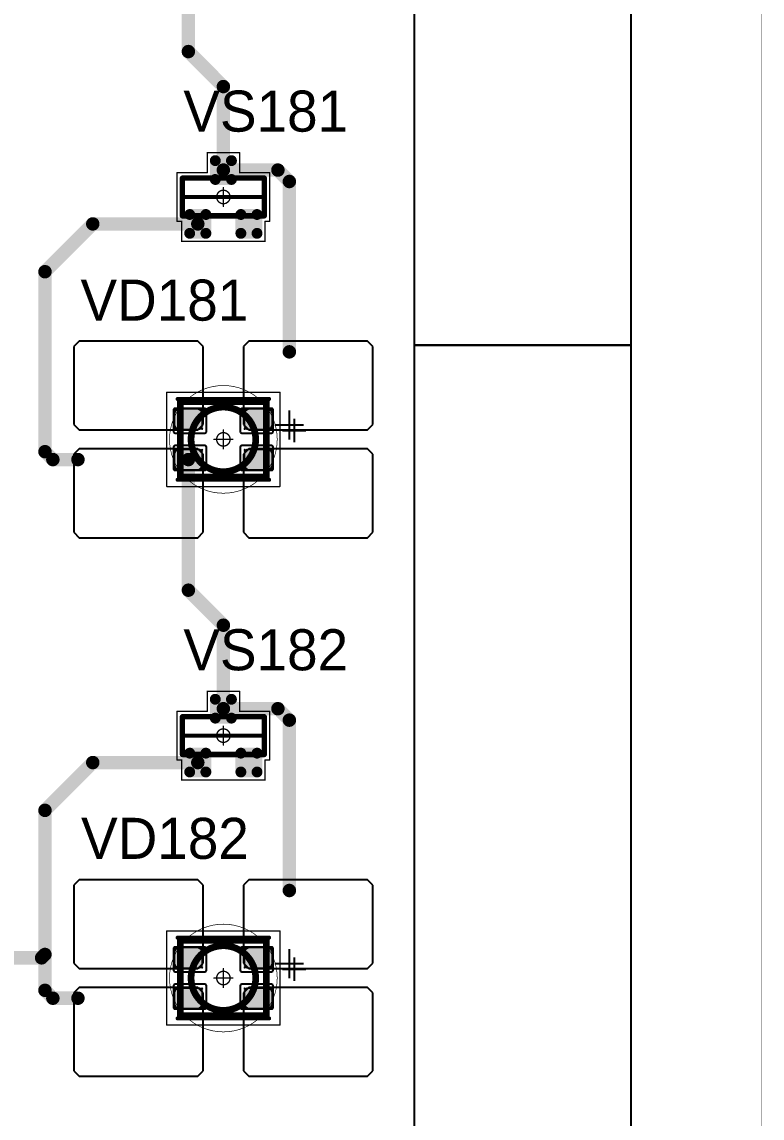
# Model space of a CAD drawing. Header units: millimetres. Extents: x 0 to 400, y 0 to 511.
# Drawn here: x 372.52 to 400.01, y 316.3 to 357 of the extents above; entities that cross this region are included whole.
import ezdxf

# ---------------------------------------------------------------- set-up
doc = ezdxf.new("R2010")
doc.units = ezdxf.units.MM
for name, color, linetype in [('Mechanical10', 56, 'Continuous'), ('Mechanical13', 56, 'Continuous'), ('Mechanical15', 56, 'Continuous'), ('Mechanical2', 216, 'Continuous'), ('TopLayer', 1, 'Continuous'), ('TopOverlay', 2, 'Continuous'), ('TopPaste', 8, 'Continuous'), ('TopSolder', 216, 'Continuous')]:
    doc.layers.add(name, color=color, linetype=linetype)

# ---------------------------------------------------------------- blocks, each defined once
blk = doc.blocks.new('SOT23_415')
at = {"layer": 'Mechanical13', "const_width": 0.2}
for points in [[(-0.7, 1.52), (0.7, 1.52)], [(-0.7, 1.52), (-0.7, -1.52)], [(0.7, 1.52), (0.7, -1.52)], [(-0.7, -1.52), (0.7, -1.52)]]:
    blk.add_lwpolyline(points, dxfattribs=at)
at = {"layer": 'Mechanical13', "const_width": 0.1}
for points in [[(-0.75, 1.52, 1), (-0.65, 1.52, 1)], [(-0.75, 1.52, 1), (-0.65, 1.52, 1)], [(0.65, 1.52, 1), (0.75, 1.52, 1)], [(0.65, 1.52, 1), (0.75, 1.52, 1)], [(-0.75, -1.52, 1), (-0.65, -1.52, 1)], [(-0.75, -1.52, 1), (-0.65, -1.52, 1)], [(0.65, -1.52, 1), (0.75, -1.52, 1)], [(0.65, -1.52, 1), (0.75, -1.52, 1)]]:
    blk.add_lwpolyline(points, format="xyb", close=True, dxfattribs=at)
at = {"layer": 'Mechanical15', "const_width": 0.05}
for points in [[(-0.9, 1.72), (-0.9, 1.55)], [(-0.9, 1.72), (0.9, 1.72)], [(0.9, 1.72), (0.9, 0.6)], [(-1.65, 1.55), (-1.65, -1.55)], [(-1.65, 1.55), (-0.9, 1.55)], [(0.9, 0.6), (1.65, 0.6)], [(1.65, 0.6), (1.65, -0.6)], [(-0.35, 0), (0.35, 0)], [(0, 0.35), (0, -0.35)], [(0.9, -0.6), (1.65, -0.6)], [(0.9, -0.6), (0.9, -1.72)], [(-1.65, -1.55), (-0.9, -1.55)], [(-0.9, -1.55), (-0.9, -1.72)], [(-0.9, -1.72), (0.9, -1.72)]]:
    blk.add_lwpolyline(points, dxfattribs=at)
at = {"layer": 'Mechanical15'}
for points, const_width in [([(-0.913, 1.72, 1), (-0.888, 1.72, 1)], 0.025), ([(-0.913, 1.72, 1), (-0.888, 1.72, 1)], 0.025), ([(0.888, 1.72, 1), (0.913, 1.72, 1)], 0.025), ([(0.888, 1.72, 1), (0.913, 1.72, 1)], 0.025), ([(-1.662, 1.55, 1), (-1.637, 1.55, 1)], 0.025), ([(-1.662, 1.55, 1), (-1.637, 1.55, 1)], 0.025), ([(-0.913, 1.55, 1), (-0.888, 1.55, 1)], 0.025), ([(-0.913, 1.55, 1), (-0.888, 1.55, 1)], 0.025), ([(0.888, 0.6, 1), (0.913, 0.6, 1)], 0.025), ([(0.888, 0.6, 1), (0.913, 0.6, 1)], 0.025), ([(1.637, 0.6, 1), (1.662, 0.6, 1)], 0.025), ([(1.637, 0.6, 1), (1.662, 0.6, 1)], 0.025), ([(-0.362, 0, 1), (-0.337, 0, 1)], 0.025), ([(0.25, 0, 1), (-0.25, 0, 1)], 0.05), ([(-0.262, 0, 1), (-0.238, 0, 1)], 0.025), ([(-0.012, 0.35, 1), (0.012, 0.35, 1)], 0.025), ([(0.238, 0, 1), (0.262, 0, 1)], 0.025), ([(0.337, 0, 1), (0.362, 0, 1)], 0.025), ([(-0.012, -0.35, 1), (0.012, -0.35, 1)], 0.025), ([(0.888, -0.6, 1), (0.913, -0.6, 1)], 0.025), ([(0.888, -0.6, 1), (0.913, -0.6, 1)], 0.025), ([(1.637, -0.6, 1), (1.662, -0.6, 1)], 0.025), ([(1.637, -0.6, 1), (1.662, -0.6, 1)], 0.025), ([(-1.662, -1.55, 1), (-1.637, -1.55, 1)], 0.025), ([(-1.662, -1.55, 1), (-1.637, -1.55, 1)], 0.025), ([(-0.913, -1.55, 1), (-0.888, -1.55, 1)], 0.025), ([(-0.913, -1.55, 1), (-0.888, -1.55, 1)], 0.025), ([(-0.913, -1.72, 1), (-0.888, -1.72, 1)], 0.025), ([(-0.913, -1.72, 1), (-0.888, -1.72, 1)], 0.025), ([(0.888, -1.72, 1), (0.913, -1.72, 1)], 0.025), ([(0.888, -1.72, 1), (0.913, -1.72, 1)], 0.025)]:
    blk.add_lwpolyline(points, format="xyb", close=True, dxfattribs=dict(at, const_width=const_width))
at = {"layer": 'TopLayer', "const_width": 0.1}
for points in [[(-1.4, 1.25, 1), (-1.3, 1.25, 1)], [(-0.7, 1.25, 1), (-0.6, 1.25, 1)], [(-1.4, 0.65, 1), (-1.3, 0.65, 1)], [(-0.7, 0.65, 1), (-0.6, 0.65, 1)], [(0.6, 0.3, 1), (0.7, 0.3, 1)], [(1.3, 0.3, 1), (1.4, 0.3, 1)], [(0.6, -0.3, 1), (0.7, -0.3, 1)], [(1.3, -0.3, 1), (1.4, -0.3, 1)], [(-1.4, -0.65, 1), (-1.3, -0.65, 1)], [(-0.7, -0.65, 1), (-0.6, -0.65, 1)], [(-1.4, -1.25, 1), (-1.3, -1.25, 1)], [(-0.7, -1.25, 1), (-0.6, -1.25, 1)]]:
    blk.add_lwpolyline(points, format="xyb", close=True, dxfattribs=at)
at = {"layer": 'TopLayer'}
for points in [[(-1.45, 1.25), (-1.45, 0.65), (-0.55, 1.25), (-0.55, 0.65)], [(-1.35, 1.35), (-1.35, 0.55), (-0.65, 1.35), (-0.65, 0.55)], [(0.55, 0.3), (0.55, -0.3), (1.45, 0.3), (1.45, -0.3)], [(0.65, 0.4), (0.65, -0.4), (1.35, 0.4), (1.35, -0.4)], [(-1.45, -0.65), (-1.45, -1.25), (-0.55, -0.65), (-0.55, -1.25)], [(-1.35, -0.55), (-1.35, -1.35), (-0.65, -0.55), (-0.65, -1.35)]]:
    blk.add_solid(points, dxfattribs=at)
at = {"layer": 'TopOverlay', "const_width": 0.15}
blk.add_lwpolyline([(0, 1.5), (0, -1.5)], dxfattribs=at)
at = {"layer": 'TopOverlay', "const_width": 0.075}
for points in [[(-0.038, 1.5, 1), (0.038, 1.5, 1)], [(-0.038, -1.5, 1), (0.038, -1.5, 1)]]:
    blk.add_lwpolyline(points, format="xyb", close=True, dxfattribs=at)
at = {"layer": 'TopPaste', "const_width": 0.075}
for points in [[(-1.387, 1.25, 1), (-1.313, 1.25, 1)], [(-0.687, 1.25, 1), (-0.613, 1.25, 1)], [(-1.387, 0.65, 1), (-1.313, 0.65, 1)], [(-0.687, 0.65, 1), (-0.613, 0.65, 1)], [(0.613, 0.3, 1), (0.687, 0.3, 1)], [(1.313, 0.3, 1), (1.387, 0.3, 1)], [(0.613, -0.3, 1), (0.687, -0.3, 1)], [(1.313, -0.3, 1), (1.387, -0.3, 1)], [(-1.387, -0.65, 1), (-1.313, -0.65, 1)], [(-0.687, -0.65, 1), (-0.613, -0.65, 1)], [(-1.387, -1.25, 1), (-1.313, -1.25, 1)], [(-0.687, -1.25, 1), (-0.613, -1.25, 1)]]:
    blk.add_lwpolyline(points, format="xyb", close=True, dxfattribs=at)
at = {"layer": 'TopPaste'}
for points in [[(-1.425, 1.25), (-1.425, 0.65), (-0.575, 1.25), (-0.575, 0.65)], [(-1.35, 1.325), (-1.35, 0.575), (-0.65, 1.325), (-0.65, 0.575)], [(0.575, 0.3), (0.575, -0.3), (1.425, 0.3), (1.425, -0.3)], [(0.65, 0.375), (0.65, -0.375), (1.35, 0.375), (1.35, -0.375)], [(-1.425, -0.65), (-1.425, -1.25), (-0.575, -0.65), (-0.575, -1.25)], [(-1.35, -0.575), (-1.35, -1.325), (-0.65, -0.575), (-0.65, -1.325)]]:
    blk.add_solid(points, dxfattribs=at)
at = {"layer": 'TopSolder', "const_width": 0.202}
for points in [[(-1.451, 1.25, 1), (-1.249, 1.25, 1)], [(-0.751, 1.25, 1), (-0.549, 1.25, 1)], [(-1.451, 0.65, 1), (-1.249, 0.65, 1)], [(-0.751, 0.65, 1), (-0.549, 0.65, 1)], [(0.549, 0.3, 1), (0.751, 0.3, 1)], [(1.249, 0.3, 1), (1.451, 0.3, 1)], [(0.549, -0.3, 1), (0.751, -0.3, 1)], [(1.249, -0.3, 1), (1.451, -0.3, 1)], [(-1.451, -0.65, 1), (-1.249, -0.65, 1)], [(-0.751, -0.65, 1), (-0.549, -0.65, 1)], [(-1.451, -1.25, 1), (-1.249, -1.25, 1)], [(-0.751, -1.25, 1), (-0.549, -1.25, 1)]]:
    blk.add_lwpolyline(points, format="xyb", close=True, dxfattribs=at)
at = {"layer": 'TopSolder'}
for points in [[(-1.552, 1.25), (-1.552, 0.65), (-0.448, 1.25), (-0.448, 0.65)], [(-1.35, 1.452), (-1.35, 0.448), (-0.65, 1.452), (-0.65, 0.448)], [(0.65, 0.502), (0.65, -0.502), (1.35, 0.502), (1.35, -0.502)], [(0.448, 0.3), (0.448, -0.3), (1.552, 0.3), (1.552, -0.3)], [(-1.552, -0.65), (-1.552, -1.25), (-0.448, -0.65), (-0.448, -1.25)], [(-1.35, -0.448), (-1.35, -1.452), (-0.65, -0.448), (-0.65, -1.452)]]:
    blk.add_solid(points, dxfattribs=at)
blk = doc.blocks.new('SOT23_416')
at = {"layer": 'Mechanical13', "const_width": 0.2}
for points in [[(-0.7, 1.52), (0.7, 1.52)], [(-0.7, 1.52), (-0.7, -1.52)], [(0.7, 1.52), (0.7, -1.52)], [(-0.7, -1.52), (0.7, -1.52)]]:
    blk.add_lwpolyline(points, dxfattribs=at)
at = {"layer": 'Mechanical13', "const_width": 0.1}
for points in [[(-0.75, 1.52, 1), (-0.65, 1.52, 1)], [(-0.75, 1.52, 1), (-0.65, 1.52, 1)], [(0.65, 1.52, 1), (0.75, 1.52, 1)], [(0.65, 1.52, 1), (0.75, 1.52, 1)], [(-0.75, -1.52, 1), (-0.65, -1.52, 1)], [(-0.75, -1.52, 1), (-0.65, -1.52, 1)], [(0.65, -1.52, 1), (0.75, -1.52, 1)], [(0.65, -1.52, 1), (0.75, -1.52, 1)]]:
    blk.add_lwpolyline(points, format="xyb", close=True, dxfattribs=at)
at = {"layer": 'Mechanical15', "const_width": 0.05}
for points in [[(-0.9, 1.72), (-0.9, 1.55)], [(-0.9, 1.72), (0.9, 1.72)], [(0.9, 1.72), (0.9, 0.6)], [(-1.65, 1.55), (-1.65, -1.55)], [(-1.65, 1.55), (-0.9, 1.55)], [(0.9, 0.6), (1.65, 0.6)], [(1.65, 0.6), (1.65, -0.6)], [(-0.35, 0), (0.35, 0)], [(0, 0.35), (0, -0.35)], [(0.9, -0.6), (1.65, -0.6)], [(0.9, -0.6), (0.9, -1.72)], [(-1.65, -1.55), (-0.9, -1.55)], [(-0.9, -1.55), (-0.9, -1.72)], [(-0.9, -1.72), (0.9, -1.72)]]:
    blk.add_lwpolyline(points, dxfattribs=at)
at = {"layer": 'Mechanical15'}
for points, const_width in [([(-0.913, 1.72, 1), (-0.888, 1.72, 1)], 0.025), ([(-0.913, 1.72, 1), (-0.888, 1.72, 1)], 0.025), ([(0.888, 1.72, 1), (0.913, 1.72, 1)], 0.025), ([(0.888, 1.72, 1), (0.913, 1.72, 1)], 0.025), ([(-1.662, 1.55, 1), (-1.637, 1.55, 1)], 0.025), ([(-1.662, 1.55, 1), (-1.637, 1.55, 1)], 0.025), ([(-0.913, 1.55, 1), (-0.888, 1.55, 1)], 0.025), ([(-0.913, 1.55, 1), (-0.888, 1.55, 1)], 0.025), ([(0.888, 0.6, 1), (0.913, 0.6, 1)], 0.025), ([(0.888, 0.6, 1), (0.913, 0.6, 1)], 0.025), ([(1.637, 0.6, 1), (1.662, 0.6, 1)], 0.025), ([(1.637, 0.6, 1), (1.662, 0.6, 1)], 0.025), ([(-0.362, 0, 1), (-0.337, 0, 1)], 0.025), ([(0.25, 0, 1), (-0.25, 0, 1)], 0.05), ([(-0.262, 0, 1), (-0.238, 0, 1)], 0.025), ([(-0.012, 0.35, 1), (0.012, 0.35, 1)], 0.025), ([(0.238, 0, 1), (0.262, 0, 1)], 0.025), ([(0.337, 0, 1), (0.362, 0, 1)], 0.025), ([(-0.012, -0.35, 1), (0.012, -0.35, 1)], 0.025), ([(0.888, -0.6, 1), (0.913, -0.6, 1)], 0.025), ([(0.888, -0.6, 1), (0.913, -0.6, 1)], 0.025), ([(1.637, -0.6, 1), (1.662, -0.6, 1)], 0.025), ([(1.637, -0.6, 1), (1.662, -0.6, 1)], 0.025), ([(-1.662, -1.55, 1), (-1.637, -1.55, 1)], 0.025), ([(-1.662, -1.55, 1), (-1.637, -1.55, 1)], 0.025), ([(-0.913, -1.55, 1), (-0.888, -1.55, 1)], 0.025), ([(-0.913, -1.55, 1), (-0.888, -1.55, 1)], 0.025), ([(-0.913, -1.72, 1), (-0.888, -1.72, 1)], 0.025), ([(-0.913, -1.72, 1), (-0.888, -1.72, 1)], 0.025), ([(0.888, -1.72, 1), (0.913, -1.72, 1)], 0.025), ([(0.888, -1.72, 1), (0.913, -1.72, 1)], 0.025)]:
    blk.add_lwpolyline(points, format="xyb", close=True, dxfattribs=dict(at, const_width=const_width))
at = {"layer": 'TopLayer', "const_width": 0.1}
for points in [[(-1.4, 1.25, 1), (-1.3, 1.25, 1)], [(-0.7, 1.25, 1), (-0.6, 1.25, 1)], [(-1.4, 0.65, 1), (-1.3, 0.65, 1)], [(-0.7, 0.65, 1), (-0.6, 0.65, 1)], [(0.6, 0.3, 1), (0.7, 0.3, 1)], [(1.3, 0.3, 1), (1.4, 0.3, 1)], [(0.6, -0.3, 1), (0.7, -0.3, 1)], [(1.3, -0.3, 1), (1.4, -0.3, 1)], [(-1.4, -0.65, 1), (-1.3, -0.65, 1)], [(-0.7, -0.65, 1), (-0.6, -0.65, 1)], [(-1.4, -1.25, 1), (-1.3, -1.25, 1)], [(-0.7, -1.25, 1), (-0.6, -1.25, 1)]]:
    blk.add_lwpolyline(points, format="xyb", close=True, dxfattribs=at)
at = {"layer": 'TopLayer'}
for points in [[(-1.45, 1.25), (-1.45, 0.65), (-0.55, 1.25), (-0.55, 0.65)], [(-1.35, 1.35), (-1.35, 0.55), (-0.65, 1.35), (-0.65, 0.55)], [(0.55, 0.3), (0.55, -0.3), (1.45, 0.3), (1.45, -0.3)], [(0.65, 0.4), (0.65, -0.4), (1.35, 0.4), (1.35, -0.4)], [(-1.45, -0.65), (-1.45, -1.25), (-0.55, -0.65), (-0.55, -1.25)], [(-1.35, -0.55), (-1.35, -1.35), (-0.65, -0.55), (-0.65, -1.35)]]:
    blk.add_solid(points, dxfattribs=at)
at = {"layer": 'TopOverlay', "const_width": 0.15}
blk.add_lwpolyline([(0, 1.5), (0, -1.5)], dxfattribs=at)
at = {"layer": 'TopOverlay', "const_width": 0.075}
for points in [[(-0.038, 1.5, 1), (0.038, 1.5, 1)], [(-0.038, -1.5, 1), (0.038, -1.5, 1)]]:
    blk.add_lwpolyline(points, format="xyb", close=True, dxfattribs=at)
at = {"layer": 'TopPaste', "const_width": 0.075}
for points in [[(-1.387, 1.25, 1), (-1.313, 1.25, 1)], [(-0.687, 1.25, 1), (-0.613, 1.25, 1)], [(-1.387, 0.65, 1), (-1.313, 0.65, 1)], [(-0.687, 0.65, 1), (-0.613, 0.65, 1)], [(0.613, 0.3, 1), (0.687, 0.3, 1)], [(1.313, 0.3, 1), (1.387, 0.3, 1)], [(0.613, -0.3, 1), (0.687, -0.3, 1)], [(1.313, -0.3, 1), (1.387, -0.3, 1)], [(-1.387, -0.65, 1), (-1.313, -0.65, 1)], [(-0.687, -0.65, 1), (-0.613, -0.65, 1)], [(-1.387, -1.25, 1), (-1.313, -1.25, 1)], [(-0.687, -1.25, 1), (-0.613, -1.25, 1)]]:
    blk.add_lwpolyline(points, format="xyb", close=True, dxfattribs=at)
at = {"layer": 'TopPaste'}
for points in [[(-1.425, 1.25), (-1.425, 0.65), (-0.575, 1.25), (-0.575, 0.65)], [(-1.35, 1.325), (-1.35, 0.575), (-0.65, 1.325), (-0.65, 0.575)], [(0.575, 0.3), (0.575, -0.3), (1.425, 0.3), (1.425, -0.3)], [(0.65, 0.375), (0.65, -0.375), (1.35, 0.375), (1.35, -0.375)], [(-1.425, -0.65), (-1.425, -1.25), (-0.575, -0.65), (-0.575, -1.25)], [(-1.35, -0.575), (-1.35, -1.325), (-0.65, -0.575), (-0.65, -1.325)]]:
    blk.add_solid(points, dxfattribs=at)
at = {"layer": 'TopSolder', "const_width": 0.202}
for points in [[(-1.451, 1.25, 1), (-1.249, 1.25, 1)], [(-0.751, 1.25, 1), (-0.549, 1.25, 1)], [(-1.451, 0.65, 1), (-1.249, 0.65, 1)], [(-0.751, 0.65, 1), (-0.549, 0.65, 1)], [(0.549, 0.3, 1), (0.751, 0.3, 1)], [(1.249, 0.3, 1), (1.451, 0.3, 1)], [(0.549, -0.3, 1), (0.751, -0.3, 1)], [(1.249, -0.3, 1), (1.451, -0.3, 1)], [(-1.451, -0.65, 1), (-1.249, -0.65, 1)], [(-0.751, -0.65, 1), (-0.549, -0.65, 1)], [(-1.451, -1.25, 1), (-1.249, -1.25, 1)], [(-0.751, -1.25, 1), (-0.549, -1.25, 1)]]:
    blk.add_lwpolyline(points, format="xyb", close=True, dxfattribs=at)
at = {"layer": 'TopSolder'}
for points in [[(-1.552, 1.25), (-1.552, 0.65), (-0.448, 1.25), (-0.448, 0.65)], [(-1.35, 1.452), (-1.35, 0.448), (-0.65, 1.452), (-0.65, 0.448)], [(0.65, 0.502), (0.65, -0.502), (1.35, 0.502), (1.35, -0.502)], [(0.448, 0.3), (0.448, -0.3), (1.552, 0.3), (1.552, -0.3)], [(-1.552, -0.65), (-1.552, -1.25), (-0.448, -0.65), (-0.448, -1.25)], [(-1.35, -0.448), (-1.35, -1.452), (-0.65, -0.448), (-0.65, -1.452)]]:
    blk.add_solid(points, dxfattribs=at)
blk = doc.blocks.new('E65F_619')
at = {"layer": 'Mechanical13'}
for p, q in [((2.441, 1.071), (2.441, 0)), ((1.905, 0.536), (2.976, 0.536))]:
    blk.add_line(p, q, dxfattribs=at)
at = {"layer": 'Mechanical13', "const_width": 0.25}
for points in [[(-1.6, -1.4), (-1.6, 1.4)], [(-1.6, 1.4), (1.6, 1.4)], [(1.6, -1.4), (1.6, 1.4)], [(-1.6, -1.4), (1.6, -1.4)]]:
    blk.add_lwpolyline(points, dxfattribs=at)
at = {"layer": 'Mechanical13'}
for points, const_width in [([(-1.663, 1.4, 1), (-1.538, 1.4, 1)], 0.125), ([(-1.663, 1.4, 1), (-1.538, 1.4, 1)], 0.125), ([(1.2, 0, 1), (-1.2, 0, 1)], 0.25), ([(1.537, 1.4, 1), (1.662, 1.4, 1)], 0.125), ([(1.537, 1.4, 1), (1.662, 1.4, 1)], 0.125), ([(-1.263, 0, 1), (-1.138, 0, 1)], 0.125), ([(1.137, 0, 1), (1.262, 0, 1)], 0.125), ([(-1.663, -1.4, 1), (-1.538, -1.4, 1)], 0.125), ([(-1.663, -1.4, 1), (-1.538, -1.4, 1)], 0.125), ([(1.537, -1.4, 1), (1.662, -1.4, 1)], 0.125), ([(1.537, -1.4, 1), (1.662, -1.4, 1)], 0.125)]:
    blk.add_lwpolyline(points, format="xyb", close=True, dxfattribs=dict(at, const_width=const_width))
at = {"layer": 'Mechanical15', "const_width": 0.05}
for points in [[(-2.1, 1.75), (2.1, 1.75)], [(-2.1, -1.75), (-2.1, 1.75)], [(2.1, -1.75), (2.1, 1.75)], [(-0.35, 0), (0.35, 0)], [(-0.35, 0), (0.35, 0)], [(0, -0.35), (0, 0.35)], [(0, -0.35), (0, 0.35)], [(-2.1, -1.75), (2.1, -1.75)]]:
    blk.add_lwpolyline(points, dxfattribs=at)
at = {"layer": 'Mechanical15'}
for points, const_width in [([(-2.113, 1.75, 1), (-2.088, 1.75, 1)], 0.025), ([(-2.113, 1.75, 1), (-2.088, 1.75, 1)], 0.025), ([(2.087, 1.75, 1), (2.112, 1.75, 1)], 0.025), ([(2.087, 1.75, 1), (2.112, 1.75, 1)], 0.025), ([(-0.363, 0, 1), (-0.338, 0, 1)], 0.025), ([(-0.363, 0, 1), (-0.338, 0, 1)], 0.025), ([(0.25, 0, 1), (-0.25, 0, 1)], 0.05), ([(0.25, 0, 1), (-0.25, 0, 1)], 0.05), ([(-0.263, 0, 1), (-0.238, 0, 1)], 0.025), ([(-0.263, 0, 1), (-0.238, 0, 1)], 0.025), ([(-0.013, 0.35, 1), (0.012, 0.35, 1)], 0.025), ([(-0.013, 0.35, 1), (0.012, 0.35, 1)], 0.025), ([(0.237, 0, 1), (0.262, 0, 1)], 0.025), ([(0.237, 0, 1), (0.262, 0, 1)], 0.025), ([(0.337, 0, 1), (0.362, 0, 1)], 0.025), ([(0.337, 0, 1), (0.362, 0, 1)], 0.025), ([(-0.013, -0.35, 1), (0.012, -0.35, 1)], 0.025), ([(-0.013, -0.35, 1), (0.012, -0.35, 1)], 0.025), ([(-2.113, -1.75, 1), (-2.088, -1.75, 1)], 0.025), ([(-2.113, -1.75, 1), (-2.088, -1.75, 1)], 0.025), ([(2.087, -1.75, 1), (2.112, -1.75, 1)], 0.025), ([(2.087, -1.75, 1), (2.112, -1.75, 1)], 0.025)]:
    blk.add_lwpolyline(points, format="xyb", close=True, dxfattribs=dict(at, const_width=const_width))
at = {"layer": 'TopLayer'}
for p, q in [((-5.35, 3.65), (-5.55, 3.45)), ((-5.55, 3.45), (-5.55, 3.45)), ((-5.55, 3.45), (-5.55, 0.55)), ((-0.95, 3.65), (-5.35, 3.65)), ((-5.35, 3.65), (-5.35, 3.65)), ((-0.75, 3.45), (-0.95, 3.65)), ((-0.75, 0.55), (-0.75, 3.45)), ((0.95, 3.65), (0.75, 3.45)), ((0.75, 3.45), (0.75, 3.45)), ((0.75, 3.45), (0.75, 0.55)), ((5.35, 3.65), (0.95, 3.65)), ((0.95, 3.65), (0.95, 3.65)), ((5.55, 3.45), (5.35, 3.65)), ((5.55, 0.55), (5.55, 3.45)), ((-5.55, 0.55), (-5.35, 0.35)), ((-0.95, 0.35), (-0.75, 0.55)), ((0.75, 0.55), (0.95, 0.35)), ((5.35, 0.35), (5.55, 0.55)), ((-5.35, 0.35), (-0.95, 0.35)), ((0.95, 0.35), (5.35, 0.35)), ((-5.35, -0.35), (-5.55, -0.55)), ((-0.95, -0.35), (-5.35, -0.35)), ((-5.35, -0.35), (-5.35, -0.35)), ((-0.75, -0.55), (-0.95, -0.35)), ((0.95, -0.35), (0.75, -0.55)), ((5.35, -0.35), (0.95, -0.35)), ((0.95, -0.35), (0.95, -0.35)), ((5.55, -0.55), (5.35, -0.35)), ((-5.55, -0.55), (-5.55, -0.55)), ((-5.55, -0.55), (-5.55, -3.45)), ((-0.75, -3.45), (-0.75, -0.55)), ((0.75, -0.55), (0.75, -0.55)), ((0.75, -0.55), (0.75, -3.45)), ((5.55, -3.45), (5.55, -0.55)), ((-5.55, -3.45), (-5.35, -3.65)), ((-5.35, -3.65), (-0.95, -3.65)), ((-0.95, -3.65), (-0.75, -3.45)), ((0.75, -3.45), (0.95, -3.65)), ((0.95, -3.65), (5.35, -3.65)), ((5.35, -3.65), (5.55, -3.45))]:
    blk.add_line(p, q, dxfattribs=at)
at = {"layer": 'TopLayer', "const_width": 0.04}
for points in [[(-1.83, 1.11, 1), (-1.79, 1.11, 1)], [(-0.81, 1.11, 1), (-0.77, 1.11, 1)], [(0.77, 1.11, 1), (0.81, 1.11, 1)], [(1.79, 1.11, 1), (1.83, 1.11, 1)], [(-1.83, 0.39, 1), (-1.79, 0.39, 1)], [(-0.81, 0.39, 1), (-0.77, 0.39, 1)], [(0.77, 0.39, 1), (0.81, 0.39, 1)], [(1.79, 0.39, 1), (1.83, 0.39, 1)], [(-1.83, -0.39, 1), (-1.79, -0.39, 1)], [(-0.81, -0.39, 1), (-0.77, -0.39, 1)], [(0.77, -0.39, 1), (0.81, -0.39, 1)], [(1.79, -0.39, 1), (1.83, -0.39, 1)], [(-1.83, -1.11, 1), (-1.79, -1.11, 1)], [(-0.81, -1.11, 1), (-0.77, -1.11, 1)], [(0.77, -1.11, 1), (0.81, -1.11, 1)], [(1.79, -1.11, 1), (1.83, -1.11, 1)]]:
    blk.add_lwpolyline(points, format="xyb", close=True, dxfattribs=at)
at = {"layer": 'TopLayer'}
for points in [[(-1.85, 1.11), (-1.85, 0.39), (-0.75, 1.11), (-0.75, 0.39)], [(-1.81, 1.15), (-1.81, 0.35), (-0.79, 1.15), (-0.79, 0.35)], [(0.75, 1.11), (0.75, 0.39), (1.85, 1.11), (1.85, 0.39)], [(0.79, 1.15), (0.79, 0.35), (1.81, 1.15), (1.81, 0.35)], [(-1.85, -0.39), (-1.85, -1.11), (-0.75, -0.39), (-0.75, -1.11)], [(-1.81, -0.35), (-1.81, -1.15), (-0.79, -0.35), (-0.79, -1.15)], [(0.75, -0.39), (0.75, -1.11), (1.85, -0.39), (1.85, -1.11)], [(0.79, -0.35), (0.79, -1.15), (1.81, -0.35), (1.81, -1.15)]]:
    blk.add_solid(points, dxfattribs=at)
at = {"layer": 'TopOverlay'}
for p, q in [((2.628, 0.757), (2.628, -0.1)), ((2.2, 0.328), (3.057, 0.328))]:
    blk.add_line(p, q, dxfattribs=at)
at = {"layer": 'TopOverlay', "const_width": 0.15}
for points in [[(-1.7, 1.5), (1.7, 1.5)], [(-1.7, -1.5), (1.7, -1.5)]]:
    blk.add_lwpolyline(points, dxfattribs=at)
at = {"layer": 'TopOverlay', "const_width": 0.075}
for points in [[(-1.738, 1.5, 1), (-1.663, 1.5, 1)], [(1.662, 1.5, 1), (1.737, 1.5, 1)], [(-1.738, -1.5, 1), (-1.663, -1.5, 1)], [(1.662, -1.5, 1), (1.737, -1.5, 1)]]:
    blk.add_lwpolyline(points, format="xyb", close=True, dxfattribs=at)
at = {"layer": 'TopPaste'}
for p, q in [((-1.814, 1.011), (-1.829, 0.938)), ((-1.829, 0.938), (-1.829, 0.563)), ((-1.773, 1.073), (-1.814, 1.011)), ((-1.711, 1.114), (-1.773, 1.073)), ((-1.638, 1.129), (-1.711, 1.114)), ((-0.963, 1.129), (-1.638, 1.129)), ((-0.889, 1.114), (-0.963, 1.129)), ((-0.827, 1.073), (-0.889, 1.114)), ((-0.786, 1.011), (-0.827, 1.073)), ((-0.771, 0.938), (-0.786, 1.011)), ((-0.771, 0.563), (-0.771, 0.938)), ((0.786, 1.011), (0.771, 0.938)), ((0.771, 0.938), (0.771, 0.563)), ((0.827, 1.073), (0.786, 1.011)), ((0.889, 1.114), (0.827, 1.073)), ((0.962, 1.129), (0.889, 1.114)), ((1.637, 1.129), (0.962, 1.129)), ((1.711, 1.114), (1.637, 1.129)), ((1.773, 1.073), (1.711, 1.114)), ((1.814, 1.011), (1.773, 1.073)), ((1.829, 0.938), (1.814, 1.011)), ((1.829, 0.563), (1.829, 0.938)), ((-1.829, 0.563), (-1.814, 0.489)), ((-1.814, 0.489), (-1.773, 0.427)), ((-1.773, 0.427), (-1.711, 0.386)), ((-0.889, 0.386), (-0.827, 0.427)), ((-0.827, 0.427), (-0.786, 0.489)), ((-0.786, 0.489), (-0.771, 0.563)), ((0.771, 0.563), (0.786, 0.489)), ((0.786, 0.489), (0.827, 0.427)), ((0.827, 0.427), (0.889, 0.386)), ((1.711, 0.386), (1.773, 0.427)), ((1.773, 0.427), (1.814, 0.489)), ((1.814, 0.489), (1.829, 0.563)), ((-1.711, 0.386), (-1.638, 0.371)), ((-1.638, 0.371), (-0.963, 0.371)), ((-0.963, 0.371), (-0.889, 0.386)), ((0.889, 0.386), (0.962, 0.371)), ((0.962, 0.371), (1.637, 0.371)), ((1.637, 0.371), (1.711, 0.386)), ((-1.711, -0.386), (-1.773, -0.427)), ((-1.638, -0.371), (-1.711, -0.386)), ((-0.963, -0.371), (-1.638, -0.371)), ((-0.889, -0.386), (-0.963, -0.371)), ((-0.827, -0.427), (-0.889, -0.386)), ((0.889, -0.386), (0.827, -0.427)), ((0.962, -0.371), (0.889, -0.386)), ((1.637, -0.371), (0.962, -0.371)), ((1.711, -0.386), (1.637, -0.371)), ((1.773, -0.427), (1.711, -0.386)), ((-1.814, -0.489), (-1.829, -0.563)), ((-1.829, -0.563), (-1.829, -0.938)), ((-1.773, -0.427), (-1.814, -0.489)), ((-0.786, -0.489), (-0.827, -0.427)), ((-0.771, -0.563), (-0.786, -0.489)), ((-0.771, -0.938), (-0.771, -0.563)), ((0.786, -0.489), (0.771, -0.563)), ((0.771, -0.563), (0.771, -0.938)), ((0.827, -0.427), (0.786, -0.489)), ((1.814, -0.489), (1.773, -0.427)), ((1.829, -0.563), (1.814, -0.489)), ((1.829, -0.938), (1.829, -0.563)), ((-1.829, -0.938), (-1.814, -1.011)), ((-1.814, -1.011), (-1.773, -1.073)), ((-1.773, -1.073), (-1.711, -1.114)), ((-1.711, -1.114), (-1.638, -1.129)), ((-1.638, -1.129), (-0.963, -1.129)), ((-0.963, -1.129), (-0.889, -1.114)), ((-0.889, -1.114), (-0.827, -1.073)), ((-0.827, -1.073), (-0.786, -1.011)), ((-0.786, -1.011), (-0.771, -0.938)), ((0.771, -0.938), (0.786, -1.011)), ((0.786, -1.011), (0.827, -1.073)), ((0.827, -1.073), (0.889, -1.114)), ((0.889, -1.114), (0.962, -1.129)), ((0.962, -1.129), (1.637, -1.129)), ((1.637, -1.129), (1.711, -1.114)), ((1.711, -1.114), (1.773, -1.073)), ((1.773, -1.073), (1.814, -1.011)), ((1.814, -1.011), (1.829, -0.938))]:
    blk.add_line(p, q, dxfattribs=at)
at = {"layer": 'TopSolder'}
for p, q in [((-1.842, 1.129), (-1.85, 1.111)), ((-1.85, 1.111), (-1.85, 1.101)), ((-1.85, 1.101), (-1.85, 1.101)), ((-1.85, 1.101), (-1.85, 0.301)), ((-1.828, 1.143), (-1.842, 1.129)), ((-1.81, 1.151), (-1.828, 1.143)), ((-1.8, 1.151), (-1.81, 1.151)), ((-0.7, 1.151), (-1.8, 1.151)), ((-0.685, 1.151), (-0.7, 1.151)), ((-0.7, 1.151), (-0.7, 1.151)), ((-0.658, 1.139), (-0.685, 1.151)), ((-0.636, 1.118), (-0.658, 1.139)), ((-0.625, 1.09), (-0.636, 1.118)), ((-0.625, 1.076), (-0.625, 1.09)), ((-0.625, 0.301), (-0.625, 1.076)), ((0.636, 1.118), (0.625, 1.09)), ((0.625, 1.09), (0.625, 1.076)), ((0.625, 1.076), (0.625, 1.076)), ((0.625, 1.076), (0.625, 0.301)), ((0.657, 1.139), (0.636, 1.118)), ((0.685, 1.151), (0.657, 1.139)), ((0.7, 1.151), (0.685, 1.151)), ((1.8, 1.151), (0.7, 1.151)), ((1.81, 1.151), (1.8, 1.151)), ((1.8, 1.151), (1.8, 1.151)), ((1.828, 1.143), (1.81, 1.151)), ((1.842, 1.129), (1.828, 1.143)), ((1.85, 1.111), (1.842, 1.129)), ((1.85, 1.101), (1.85, 1.111)), ((1.85, 0.301), (1.85, 1.101)), ((-1.85, 0.301), (-1.85, 0.286)), ((-1.85, 0.286), (-1.839, 0.258)), ((-1.839, 0.258), (-1.818, 0.237)), ((-1.818, 0.237), (-1.79, 0.226)), ((-1.79, 0.226), (-1.775, 0.226)), ((-1.775, 0.226), (-1.775, 0.226)), ((-1.775, 0.226), (-0.7, 0.226)), ((-0.7, 0.226), (-0.685, 0.226)), ((-0.685, 0.226), (-0.658, 0.237)), ((-0.658, 0.237), (-0.636, 0.258)), ((-0.636, 0.258), (-0.625, 0.286)), ((-0.625, 0.286), (-0.625, 0.301)), ((-0.625, 0.301), (-0.625, 0.301)), ((0.625, 0.301), (0.625, 0.286)), ((0.625, 0.286), (0.636, 0.258)), ((0.636, 0.258), (0.657, 0.237)), ((0.657, 0.237), (0.685, 0.226)), ((0.685, 0.226), (0.7, 0.226)), ((0.7, 0.226), (0.7, 0.226)), ((0.7, 0.226), (1.775, 0.226)), ((1.775, 0.226), (1.79, 0.226)), ((1.79, 0.226), (1.817, 0.237)), ((1.817, 0.237), (1.839, 0.258)), ((1.839, 0.258), (1.85, 0.286)), ((1.85, 0.286), (1.85, 0.301)), ((1.85, 0.301), (1.85, 0.301)), ((-1.839, -0.257), (-1.85, -0.285)), ((-1.85, -0.285), (-1.85, -0.299)), ((-1.85, -0.299), (-1.85, -0.299)), ((-1.85, -0.299), (-1.85, -1.099)), ((-1.818, -0.236), (-1.839, -0.257)), ((-1.79, -0.224), (-1.818, -0.236)), ((-1.775, -0.224), (-1.79, -0.224)), ((-0.7, -0.224), (-1.775, -0.224)), ((-0.685, -0.224), (-0.7, -0.224)), ((-0.7, -0.224), (-0.7, -0.224)), ((-0.658, -0.236), (-0.685, -0.224)), ((-0.636, -0.257), (-0.658, -0.236)), ((-0.625, -0.285), (-0.636, -0.257)), ((-0.625, -0.299), (-0.625, -0.285)), ((-0.625, -1.074), (-0.625, -0.299)), ((0.636, -0.257), (0.625, -0.285)), ((0.625, -0.285), (0.625, -0.299)), ((0.625, -0.299), (0.625, -0.299)), ((0.625, -0.299), (0.625, -1.074)), ((0.657, -0.236), (0.636, -0.257)), ((0.685, -0.224), (0.657, -0.236)), ((0.7, -0.224), (0.685, -0.224)), ((1.775, -0.224), (0.7, -0.224)), ((1.79, -0.224), (1.775, -0.224)), ((1.775, -0.224), (1.775, -0.224)), ((1.817, -0.236), (1.79, -0.224)), ((1.839, -0.257), (1.817, -0.236)), ((1.85, -0.285), (1.839, -0.257)), ((1.85, -0.299), (1.85, -0.285)), ((1.85, -1.099), (1.85, -0.299)), ((-1.85, -1.099), (-1.85, -1.109)), ((-1.85, -1.109), (-1.842, -1.128)), ((-1.842, -1.128), (-1.828, -1.142)), ((-1.828, -1.142), (-1.81, -1.149)), ((-1.81, -1.149), (-1.8, -1.149)), ((-1.8, -1.149), (-0.7, -1.149)), ((-1.8, -1.149), (-1.8, -1.149)), ((-0.7, -1.149), (-0.685, -1.149)), ((-0.685, -1.149), (-0.658, -1.138)), ((-0.658, -1.138), (-0.636, -1.117)), ((-0.636, -1.117), (-0.625, -1.089)), ((-0.625, -1.089), (-0.625, -1.074)), ((-0.625, -1.074), (-0.625, -1.074)), ((0.625, -1.074), (0.625, -1.089)), ((0.625, -1.089), (0.636, -1.117)), ((0.636, -1.117), (0.657, -1.138)), ((0.657, -1.138), (0.685, -1.149)), ((0.685, -1.149), (0.7, -1.149)), ((0.7, -1.149), (1.8, -1.149)), ((0.7, -1.149), (0.7, -1.149)), ((1.8, -1.149), (1.81, -1.149)), ((1.81, -1.149), (1.828, -1.142)), ((1.828, -1.142), (1.842, -1.128)), ((1.842, -1.128), (1.85, -1.109)), ((1.85, -1.109), (1.85, -1.099)), ((1.85, -1.099), (1.85, -1.099))]:
    blk.add_line(p, q, dxfattribs=at)
blk = doc.blocks.new('E65F_620')
at = {"layer": 'Mechanical13'}
for p, q in [((2.441, 1.071), (2.441, 0)), ((1.905, 0.536), (2.976, 0.536))]:
    blk.add_line(p, q, dxfattribs=at)
at = {"layer": 'Mechanical13', "const_width": 0.25}
for points in [[(-1.6, -1.4), (-1.6, 1.4)], [(-1.6, 1.4), (1.6, 1.4)], [(1.6, -1.4), (1.6, 1.4)], [(-1.6, -1.4), (1.6, -1.4)]]:
    blk.add_lwpolyline(points, dxfattribs=at)
at = {"layer": 'Mechanical13'}
for points, const_width in [([(-1.663, 1.4, 1), (-1.538, 1.4, 1)], 0.125), ([(-1.663, 1.4, 1), (-1.538, 1.4, 1)], 0.125), ([(1.2, 0, 1), (-1.2, 0, 1)], 0.25), ([(1.537, 1.4, 1), (1.662, 1.4, 1)], 0.125), ([(1.537, 1.4, 1), (1.662, 1.4, 1)], 0.125), ([(-1.263, 0, 1), (-1.138, 0, 1)], 0.125), ([(1.137, 0, 1), (1.262, 0, 1)], 0.125), ([(-1.663, -1.4, 1), (-1.538, -1.4, 1)], 0.125), ([(-1.663, -1.4, 1), (-1.538, -1.4, 1)], 0.125), ([(1.537, -1.4, 1), (1.662, -1.4, 1)], 0.125), ([(1.537, -1.4, 1), (1.662, -1.4, 1)], 0.125)]:
    blk.add_lwpolyline(points, format="xyb", close=True, dxfattribs=dict(at, const_width=const_width))
at = {"layer": 'Mechanical15', "const_width": 0.05}
for points in [[(-2.1, 1.75), (2.1, 1.75)], [(-2.1, -1.75), (-2.1, 1.75)], [(2.1, -1.75), (2.1, 1.75)], [(-0.35, 0), (0.35, 0)], [(-0.35, 0), (0.35, 0)], [(0, -0.35), (0, 0.35)], [(0, -0.35), (0, 0.35)], [(-2.1, -1.75), (2.1, -1.75)]]:
    blk.add_lwpolyline(points, dxfattribs=at)
at = {"layer": 'Mechanical15'}
for points, const_width in [([(-2.113, 1.75, 1), (-2.088, 1.75, 1)], 0.025), ([(-2.113, 1.75, 1), (-2.088, 1.75, 1)], 0.025), ([(2.087, 1.75, 1), (2.112, 1.75, 1)], 0.025), ([(2.087, 1.75, 1), (2.112, 1.75, 1)], 0.025), ([(-0.363, 0, 1), (-0.338, 0, 1)], 0.025), ([(-0.363, 0, 1), (-0.338, 0, 1)], 0.025), ([(0.25, 0, 1), (-0.25, 0, 1)], 0.05), ([(0.25, 0, 1), (-0.25, 0, 1)], 0.05), ([(-0.263, 0, 1), (-0.238, 0, 1)], 0.025), ([(-0.263, 0, 1), (-0.238, 0, 1)], 0.025), ([(-0.013, 0.35, 1), (0.012, 0.35, 1)], 0.025), ([(-0.013, 0.35, 1), (0.012, 0.35, 1)], 0.025), ([(0.237, 0, 1), (0.262, 0, 1)], 0.025), ([(0.237, 0, 1), (0.262, 0, 1)], 0.025), ([(0.337, 0, 1), (0.362, 0, 1)], 0.025), ([(0.337, 0, 1), (0.362, 0, 1)], 0.025), ([(-0.013, -0.35, 1), (0.012, -0.35, 1)], 0.025), ([(-0.013, -0.35, 1), (0.012, -0.35, 1)], 0.025), ([(-2.113, -1.75, 1), (-2.088, -1.75, 1)], 0.025), ([(-2.113, -1.75, 1), (-2.088, -1.75, 1)], 0.025), ([(2.087, -1.75, 1), (2.112, -1.75, 1)], 0.025), ([(2.087, -1.75, 1), (2.112, -1.75, 1)], 0.025)]:
    blk.add_lwpolyline(points, format="xyb", close=True, dxfattribs=dict(at, const_width=const_width))
at = {"layer": 'TopLayer'}
for p, q in [((-5.35, 3.65), (-5.55, 3.45)), ((-5.55, 3.45), (-5.55, 3.45)), ((-5.55, 3.45), (-5.55, 0.55)), ((-0.95, 3.65), (-5.35, 3.65)), ((-5.35, 3.65), (-5.35, 3.65)), ((-0.75, 3.45), (-0.95, 3.65)), ((-0.75, 0.55), (-0.75, 3.45)), ((0.95, 3.65), (0.75, 3.45)), ((0.75, 3.45), (0.75, 3.45)), ((0.75, 3.45), (0.75, 0.55)), ((5.35, 3.65), (0.95, 3.65)), ((0.95, 3.65), (0.95, 3.65)), ((5.55, 3.45), (5.35, 3.65)), ((5.55, 0.55), (5.55, 3.45)), ((-5.55, 0.55), (-5.35, 0.35)), ((-0.95, 0.35), (-0.75, 0.55)), ((0.75, 0.55), (0.95, 0.35)), ((5.35, 0.35), (5.55, 0.55)), ((-5.35, 0.35), (-0.95, 0.35)), ((0.95, 0.35), (5.35, 0.35)), ((-5.35, -0.35), (-5.55, -0.55)), ((-0.95, -0.35), (-5.35, -0.35)), ((-5.35, -0.35), (-5.35, -0.35)), ((-0.75, -0.55), (-0.95, -0.35)), ((0.95, -0.35), (0.75, -0.55)), ((5.35, -0.35), (0.95, -0.35)), ((0.95, -0.35), (0.95, -0.35)), ((5.55, -0.55), (5.35, -0.35)), ((-5.55, -0.55), (-5.55, -0.55)), ((-5.55, -0.55), (-5.55, -3.45)), ((-0.75, -3.45), (-0.75, -0.55)), ((0.75, -0.55), (0.75, -0.55)), ((0.75, -0.55), (0.75, -3.45)), ((5.55, -3.45), (5.55, -0.55)), ((-5.55, -3.45), (-5.35, -3.65)), ((-5.35, -3.65), (-0.95, -3.65)), ((-0.95, -3.65), (-0.75, -3.45)), ((0.75, -3.45), (0.95, -3.65)), ((0.95, -3.65), (5.35, -3.65)), ((5.35, -3.65), (5.55, -3.45))]:
    blk.add_line(p, q, dxfattribs=at)
at = {"layer": 'TopLayer', "const_width": 0.04}
for points in [[(-1.83, 1.11, 1), (-1.79, 1.11, 1)], [(-0.81, 1.11, 1), (-0.77, 1.11, 1)], [(0.77, 1.11, 1), (0.81, 1.11, 1)], [(1.79, 1.11, 1), (1.83, 1.11, 1)], [(-1.83, 0.39, 1), (-1.79, 0.39, 1)], [(-0.81, 0.39, 1), (-0.77, 0.39, 1)], [(0.77, 0.39, 1), (0.81, 0.39, 1)], [(1.79, 0.39, 1), (1.83, 0.39, 1)], [(-1.83, -0.39, 1), (-1.79, -0.39, 1)], [(-0.81, -0.39, 1), (-0.77, -0.39, 1)], [(0.77, -0.39, 1), (0.81, -0.39, 1)], [(1.79, -0.39, 1), (1.83, -0.39, 1)], [(-1.83, -1.11, 1), (-1.79, -1.11, 1)], [(-0.81, -1.11, 1), (-0.77, -1.11, 1)], [(0.77, -1.11, 1), (0.81, -1.11, 1)], [(1.79, -1.11, 1), (1.83, -1.11, 1)]]:
    blk.add_lwpolyline(points, format="xyb", close=True, dxfattribs=at)
at = {"layer": 'TopLayer'}
for points in [[(-1.85, 1.11), (-1.85, 0.39), (-0.75, 1.11), (-0.75, 0.39)], [(-1.81, 1.15), (-1.81, 0.35), (-0.79, 1.15), (-0.79, 0.35)], [(0.75, 1.11), (0.75, 0.39), (1.85, 1.11), (1.85, 0.39)], [(0.79, 1.15), (0.79, 0.35), (1.81, 1.15), (1.81, 0.35)], [(-1.85, -0.39), (-1.85, -1.11), (-0.75, -0.39), (-0.75, -1.11)], [(-1.81, -0.35), (-1.81, -1.15), (-0.79, -0.35), (-0.79, -1.15)], [(0.75, -0.39), (0.75, -1.11), (1.85, -0.39), (1.85, -1.11)], [(0.79, -0.35), (0.79, -1.15), (1.81, -0.35), (1.81, -1.15)]]:
    blk.add_solid(points, dxfattribs=at)
at = {"layer": 'TopOverlay'}
for p, q in [((2.628, 0.757), (2.628, -0.1)), ((2.2, 0.328), (3.057, 0.328))]:
    blk.add_line(p, q, dxfattribs=at)
at = {"layer": 'TopOverlay', "const_width": 0.15}
for points in [[(-1.7, 1.5), (1.7, 1.5)], [(-1.7, -1.5), (1.7, -1.5)]]:
    blk.add_lwpolyline(points, dxfattribs=at)
at = {"layer": 'TopOverlay', "const_width": 0.075}
for points in [[(-1.738, 1.5, 1), (-1.663, 1.5, 1)], [(1.662, 1.5, 1), (1.737, 1.5, 1)], [(-1.738, -1.5, 1), (-1.663, -1.5, 1)], [(1.662, -1.5, 1), (1.737, -1.5, 1)]]:
    blk.add_lwpolyline(points, format="xyb", close=True, dxfattribs=at)
at = {"layer": 'TopPaste'}
for p, q in [((-1.814, 1.011), (-1.829, 0.938)), ((-1.829, 0.938), (-1.829, 0.563)), ((-1.773, 1.073), (-1.814, 1.011)), ((-1.711, 1.114), (-1.773, 1.073)), ((-1.638, 1.129), (-1.711, 1.114)), ((-0.963, 1.129), (-1.638, 1.129)), ((-0.889, 1.114), (-0.963, 1.129)), ((-0.827, 1.073), (-0.889, 1.114)), ((-0.786, 1.011), (-0.827, 1.073)), ((-0.771, 0.938), (-0.786, 1.011)), ((-0.771, 0.563), (-0.771, 0.938)), ((0.786, 1.011), (0.771, 0.938)), ((0.771, 0.938), (0.771, 0.563)), ((0.827, 1.073), (0.786, 1.011)), ((0.889, 1.114), (0.827, 1.073)), ((0.962, 1.129), (0.889, 1.114)), ((1.637, 1.129), (0.962, 1.129)), ((1.711, 1.114), (1.637, 1.129)), ((1.773, 1.073), (1.711, 1.114)), ((1.814, 1.011), (1.773, 1.073)), ((1.829, 0.938), (1.814, 1.011)), ((1.829, 0.563), (1.829, 0.938)), ((-1.829, 0.563), (-1.814, 0.489)), ((-1.814, 0.489), (-1.773, 0.427)), ((-1.773, 0.427), (-1.711, 0.386)), ((-0.889, 0.386), (-0.827, 0.427)), ((-0.827, 0.427), (-0.786, 0.489)), ((-0.786, 0.489), (-0.771, 0.563)), ((0.771, 0.563), (0.786, 0.489)), ((0.786, 0.489), (0.827, 0.427)), ((0.827, 0.427), (0.889, 0.386)), ((1.711, 0.386), (1.773, 0.427)), ((1.773, 0.427), (1.814, 0.489)), ((1.814, 0.489), (1.829, 0.563)), ((-1.711, 0.386), (-1.638, 0.371)), ((-1.638, 0.371), (-0.963, 0.371)), ((-0.963, 0.371), (-0.889, 0.386)), ((0.889, 0.386), (0.962, 0.371)), ((0.962, 0.371), (1.637, 0.371)), ((1.637, 0.371), (1.711, 0.386)), ((-1.711, -0.386), (-1.773, -0.427)), ((-1.638, -0.371), (-1.711, -0.386)), ((-0.963, -0.371), (-1.638, -0.371)), ((-0.889, -0.386), (-0.963, -0.371)), ((-0.827, -0.427), (-0.889, -0.386)), ((0.889, -0.386), (0.827, -0.427)), ((0.962, -0.371), (0.889, -0.386)), ((1.637, -0.371), (0.962, -0.371)), ((1.711, -0.386), (1.637, -0.371)), ((1.773, -0.427), (1.711, -0.386)), ((-1.814, -0.489), (-1.829, -0.563)), ((-1.829, -0.563), (-1.829, -0.938)), ((-1.773, -0.427), (-1.814, -0.489)), ((-0.786, -0.489), (-0.827, -0.427)), ((-0.771, -0.563), (-0.786, -0.489)), ((-0.771, -0.938), (-0.771, -0.563)), ((0.786, -0.489), (0.771, -0.563)), ((0.771, -0.563), (0.771, -0.938)), ((0.827, -0.427), (0.786, -0.489)), ((1.814, -0.489), (1.773, -0.427)), ((1.829, -0.563), (1.814, -0.489)), ((1.829, -0.938), (1.829, -0.563)), ((-1.829, -0.938), (-1.814, -1.011)), ((-1.814, -1.011), (-1.773, -1.073)), ((-1.773, -1.073), (-1.711, -1.114)), ((-1.711, -1.114), (-1.638, -1.129)), ((-1.638, -1.129), (-0.963, -1.129)), ((-0.963, -1.129), (-0.889, -1.114)), ((-0.889, -1.114), (-0.827, -1.073)), ((-0.827, -1.073), (-0.786, -1.011)), ((-0.786, -1.011), (-0.771, -0.938)), ((0.771, -0.938), (0.786, -1.011)), ((0.786, -1.011), (0.827, -1.073)), ((0.827, -1.073), (0.889, -1.114)), ((0.889, -1.114), (0.962, -1.129)), ((0.962, -1.129), (1.637, -1.129)), ((1.637, -1.129), (1.711, -1.114)), ((1.711, -1.114), (1.773, -1.073)), ((1.773, -1.073), (1.814, -1.011)), ((1.814, -1.011), (1.829, -0.938))]:
    blk.add_line(p, q, dxfattribs=at)
at = {"layer": 'TopSolder'}
for p, q in [((-1.842, 1.129), (-1.85, 1.111)), ((-1.85, 1.111), (-1.85, 1.101)), ((-1.85, 1.101), (-1.85, 1.101)), ((-1.85, 1.101), (-1.85, 0.301)), ((-1.828, 1.143), (-1.842, 1.129)), ((-1.81, 1.151), (-1.828, 1.143)), ((-1.8, 1.151), (-1.81, 1.151)), ((-0.7, 1.151), (-1.8, 1.151)), ((-0.685, 1.151), (-0.7, 1.151)), ((-0.7, 1.151), (-0.7, 1.151)), ((-0.658, 1.139), (-0.685, 1.151)), ((-0.636, 1.118), (-0.658, 1.139)), ((-0.625, 1.09), (-0.636, 1.118)), ((-0.625, 1.076), (-0.625, 1.09)), ((-0.625, 0.301), (-0.625, 1.076)), ((0.636, 1.118), (0.625, 1.09)), ((0.625, 1.09), (0.625, 1.076)), ((0.625, 1.076), (0.625, 1.076)), ((0.625, 1.076), (0.625, 0.301)), ((0.657, 1.139), (0.636, 1.118)), ((0.685, 1.151), (0.657, 1.139)), ((0.7, 1.151), (0.685, 1.151)), ((1.8, 1.151), (0.7, 1.151)), ((1.81, 1.151), (1.8, 1.151)), ((1.8, 1.151), (1.8, 1.151)), ((1.828, 1.143), (1.81, 1.151)), ((1.842, 1.129), (1.828, 1.143)), ((1.85, 1.111), (1.842, 1.129)), ((1.85, 1.101), (1.85, 1.111)), ((1.85, 0.301), (1.85, 1.101)), ((-1.85, 0.301), (-1.85, 0.286)), ((-1.85, 0.286), (-1.839, 0.258)), ((-1.839, 0.258), (-1.818, 0.237)), ((-1.818, 0.237), (-1.79, 0.226)), ((-1.79, 0.226), (-1.775, 0.226)), ((-1.775, 0.226), (-1.775, 0.226)), ((-1.775, 0.226), (-0.7, 0.226)), ((-0.7, 0.226), (-0.685, 0.226)), ((-0.685, 0.226), (-0.658, 0.237)), ((-0.658, 0.237), (-0.636, 0.258)), ((-0.636, 0.258), (-0.625, 0.286)), ((-0.625, 0.286), (-0.625, 0.301)), ((-0.625, 0.301), (-0.625, 0.301)), ((0.625, 0.301), (0.625, 0.286)), ((0.625, 0.286), (0.636, 0.258)), ((0.636, 0.258), (0.657, 0.237)), ((0.657, 0.237), (0.685, 0.226)), ((0.685, 0.226), (0.7, 0.226)), ((0.7, 0.226), (0.7, 0.226)), ((0.7, 0.226), (1.775, 0.226)), ((1.775, 0.226), (1.79, 0.226)), ((1.79, 0.226), (1.817, 0.237)), ((1.817, 0.237), (1.839, 0.258)), ((1.839, 0.258), (1.85, 0.286)), ((1.85, 0.286), (1.85, 0.301)), ((1.85, 0.301), (1.85, 0.301)), ((-1.839, -0.257), (-1.85, -0.285)), ((-1.85, -0.285), (-1.85, -0.299)), ((-1.85, -0.299), (-1.85, -0.299)), ((-1.85, -0.299), (-1.85, -1.099)), ((-1.818, -0.236), (-1.839, -0.257)), ((-1.79, -0.224), (-1.818, -0.236)), ((-1.775, -0.224), (-1.79, -0.224)), ((-0.7, -0.224), (-1.775, -0.224)), ((-0.685, -0.224), (-0.7, -0.224)), ((-0.7, -0.224), (-0.7, -0.224)), ((-0.658, -0.236), (-0.685, -0.224)), ((-0.636, -0.257), (-0.658, -0.236)), ((-0.625, -0.285), (-0.636, -0.257)), ((-0.625, -0.299), (-0.625, -0.285)), ((-0.625, -1.074), (-0.625, -0.299)), ((0.636, -0.257), (0.625, -0.285)), ((0.625, -0.285), (0.625, -0.299)), ((0.625, -0.299), (0.625, -0.299)), ((0.625, -0.299), (0.625, -1.074)), ((0.657, -0.236), (0.636, -0.257)), ((0.685, -0.224), (0.657, -0.236)), ((0.7, -0.224), (0.685, -0.224)), ((1.775, -0.224), (0.7, -0.224)), ((1.79, -0.224), (1.775, -0.224)), ((1.775, -0.224), (1.775, -0.224)), ((1.817, -0.236), (1.79, -0.224)), ((1.839, -0.257), (1.817, -0.236)), ((1.85, -0.285), (1.839, -0.257)), ((1.85, -0.299), (1.85, -0.285)), ((1.85, -1.099), (1.85, -0.299)), ((-1.85, -1.099), (-1.85, -1.109)), ((-1.85, -1.109), (-1.842, -1.128)), ((-1.842, -1.128), (-1.828, -1.142)), ((-1.828, -1.142), (-1.81, -1.149)), ((-1.81, -1.149), (-1.8, -1.149)), ((-1.8, -1.149), (-0.7, -1.149)), ((-1.8, -1.149), (-1.8, -1.149)), ((-0.7, -1.149), (-0.685, -1.149)), ((-0.685, -1.149), (-0.658, -1.138)), ((-0.658, -1.138), (-0.636, -1.117)), ((-0.636, -1.117), (-0.625, -1.089)), ((-0.625, -1.089), (-0.625, -1.074)), ((-0.625, -1.074), (-0.625, -1.074)), ((0.625, -1.074), (0.625, -1.089)), ((0.625, -1.089), (0.636, -1.117)), ((0.636, -1.117), (0.657, -1.138)), ((0.657, -1.138), (0.685, -1.149)), ((0.685, -1.149), (0.7, -1.149)), ((0.7, -1.149), (1.8, -1.149)), ((0.7, -1.149), (0.7, -1.149)), ((1.8, -1.149), (1.81, -1.149)), ((1.81, -1.149), (1.828, -1.142)), ((1.828, -1.142), (1.842, -1.128)), ((1.842, -1.128), (1.85, -1.109)), ((1.85, -1.109), (1.85, -1.099)), ((1.85, -1.099), (1.85, -1.099))]:
    blk.add_line(p, q, dxfattribs=at)

msp = doc.modelspace()

# ---------------------------------------------------------------- linework, layer by layer
at = {"layer": 'Mechanical10', "const_width": 0.01}
msp.add_lwpolyline([(400, 0), (400, 428)], dxfattribs=at)
at = {"layer": 'Mechanical2'}
for points, const_width in [([(382, 341.5, 1), (378, 341.5, 1)], 0.0254), ([(380, 343.5, 1), (380, 343.5, 1)], 0.0005), ([(377.994, 341.5, 1), (378.006, 341.5, 1)], 0.0127), ([(378, 341.5, 1), (378, 341.5, 1)], 0.0005), ([(381.994, 341.5, 1), (382.006, 341.5, 1)], 0.0127), ([(382, 341.5, 1), (382, 341.5, 1)], 0.0005), ([(380, 339.5, 1), (380, 339.5, 1)], 0.0005), ([(382, 321.5, 1), (378, 321.5, 1)], 0.0254), ([(380, 323.5, 1), (380, 323.5, 1)], 0.0005), ([(377.994, 321.5, 1), (378.006, 321.5, 1)], 0.0127), ([(378, 321.5, 1), (378, 321.5, 1)], 0.0005), ([(381.994, 321.5, 1), (382.006, 321.5, 1)], 0.0127), ([(382, 321.5, 1), (382, 321.5, 1)], 0.0005), ([(380, 319.5, 1), (380, 319.5, 1)], 0.0005)]:
    msp.add_lwpolyline(points, format="xyb", close=True, dxfattribs=dict(at, const_width=const_width))
at = {"layer": 'Mechanical2', "const_width": 0.001}
for points in [[(380, 339.5), (380, 343.5)], [(378, 341.5), (382, 341.5)], [(380, 319.5), (380, 323.5)], [(378, 321.5), (382, 321.5)]]:
    msp.add_lwpolyline(points, dxfattribs=at)
at = {"layer": 'TopLayer'}
for p, q in [((395.126, 375.874), (395.126, 345.001)), ((387.1, 345.001), (387.1, 372.475)), ((387.1, 55.275), (387.1, 345.002)), ((387.1, 345.002), (395.126, 345.002)), ((395.126, 345.001), (387.1, 345.001)), ((395.126, 345.002), (395.126, 219.205))]:
    msp.add_line(p, q, dxfattribs=at)
at = {"layer": 'TopLayer', "const_width": 0.5}
for points in [[(378.7, 355.9), (378.7, 360.75)], [(378.7, 355.9), (380, 354.6)], [(380, 351.5), (380, 354.6)], [(380, 351.5), (382.025, 351.5)], [(382.025, 351.5), (382.45, 351.075)], [(382.45, 344.75), (382.45, 351.075)], [(373.375, 347.725), (375.15, 349.5)], [(375.15, 349.5), (379.05, 349.5)], [(373.375, 341.043), (373.375, 347.725)], [(373.375, 341.043), (373.668, 340.75)], [(373.668, 340.75), (374.6, 340.75)], [(378.7, 335.9), (378.7, 340.75)], [(378.7, 335.9), (380, 334.6)], [(380, 331.5), (380, 334.6)], [(380, 331.5), (382.025, 331.5)], [(382.025, 331.5), (382.45, 331.075)], [(382.45, 324.75), (382.45, 331.075)], [(373.375, 327.725), (375.15, 329.5)], [(375.15, 329.5), (379.05, 329.5)], [(373.375, 322.375), (373.375, 327.725)], [(361.3, 322.25), (373.25, 322.25)], [(373.25, 322.25), (373.375, 322.375)], [(373.375, 321.043), (373.375, 322.375)], [(373.375, 321.043), (373.668, 320.75)], [(373.668, 320.75), (374.6, 320.75)]]:
    msp.add_lwpolyline(points, dxfattribs=at)
at = {"layer": 'TopLayer', "const_width": 0.25}
for points in [[(378.575, 355.9, 1), (378.825, 355.9, 1)], [(378.575, 355.9, 1), (378.825, 355.9, 1)], [(379.875, 354.6, 1), (380.125, 354.6, 1)], [(379.875, 354.6, 1), (380.125, 354.6, 1)], [(379.875, 351.5, 1), (380.125, 351.5, 1)], [(379.875, 351.5, 1), (380.125, 351.5, 1)], [(381.9, 351.5, 1), (382.15, 351.5, 1)], [(381.9, 351.5, 1), (382.15, 351.5, 1)], [(382.325, 351.075, 1), (382.575, 351.075, 1)], [(382.325, 351.075, 1), (382.575, 351.075, 1)], [(375.025, 349.5, 1), (375.275, 349.5, 1)], [(375.025, 349.5, 1), (375.275, 349.5, 1)], [(378.925, 349.5, 1), (379.175, 349.5, 1)], [(373.25, 347.725, 1), (373.5, 347.725, 1)], [(373.25, 347.725, 1), (373.5, 347.725, 1)], [(382.325, 344.75, 1), (382.575, 344.75, 1)], [(373.25, 341.043, 1), (373.5, 341.043, 1)], [(373.25, 341.043, 1), (373.5, 341.043, 1)], [(373.543, 340.75, 1), (373.793, 340.75, 1)], [(373.543, 340.75, 1), (373.793, 340.75, 1)], [(374.475, 340.75, 1), (374.725, 340.75, 1)], [(378.575, 340.75, 1), (378.825, 340.75, 1)], [(378.575, 335.9, 1), (378.825, 335.9, 1)], [(378.575, 335.9, 1), (378.825, 335.9, 1)], [(379.875, 334.6, 1), (380.125, 334.6, 1)], [(379.875, 334.6, 1), (380.125, 334.6, 1)], [(379.875, 331.5, 1), (380.125, 331.5, 1)], [(379.875, 331.5, 1), (380.125, 331.5, 1)], [(381.9, 331.5, 1), (382.15, 331.5, 1)], [(381.9, 331.5, 1), (382.15, 331.5, 1)], [(382.325, 331.075, 1), (382.575, 331.075, 1)], [(382.325, 331.075, 1), (382.575, 331.075, 1)], [(375.025, 329.5, 1), (375.275, 329.5, 1)], [(375.025, 329.5, 1), (375.275, 329.5, 1)], [(378.925, 329.5, 1), (379.175, 329.5, 1)], [(373.25, 327.725, 1), (373.5, 327.725, 1)], [(373.25, 327.725, 1), (373.5, 327.725, 1)], [(382.325, 324.75, 1), (382.575, 324.75, 1)], [(373.125, 322.25, 1), (373.375, 322.25, 1)], [(373.125, 322.25, 1), (373.375, 322.25, 1)], [(373.25, 322.375, 1), (373.5, 322.375, 1)], [(373.25, 322.375, 1), (373.5, 322.375, 1)], [(373.25, 322.375, 1), (373.5, 322.375, 1)], [(373.25, 321.043, 1), (373.5, 321.043, 1)], [(373.25, 321.043, 1), (373.5, 321.043, 1)], [(373.543, 320.75, 1), (373.793, 320.75, 1)], [(373.543, 320.75, 1), (373.793, 320.75, 1)], [(374.475, 320.75, 1), (374.725, 320.75, 1)]]:
    msp.add_lwpolyline(points, format="xyb", close=True, dxfattribs=at)

# ---------------------------------------------------------------- block references
for name, p, rotation in [('SOT23_416', (380, 350.5), 90), ('E65F_620', (380, 341.5), 360), ('SOT23_415', (380, 330.5), 90), ('E65F_619', (380, 321.5), 360)]:
    msp.add_blockref(name, p, dxfattribs=dict(rotation=rotation))

# ---------------------------------------------------------------- texts
at = {"layer": 'TopOverlay'}
for s, p in [('VS181', (378.514, 352.926)), ('VD181', (374.694, 345.909)), ('VS182', (378.514, 332.926)), ('VD182', (374.716, 325.925))]:
    msp.add_text(s, height=1.524, dxfattribs=at).set_placement(p)

doc.saveas('drawing.dxf')
